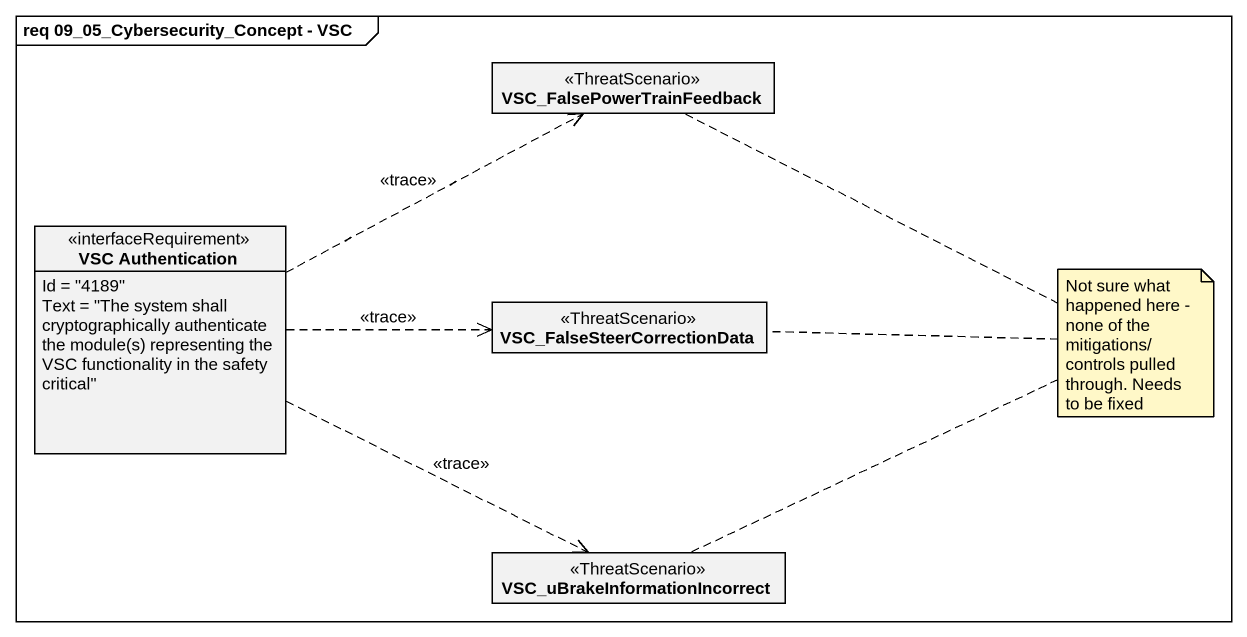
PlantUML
@startuml
mainframe req 09_05_Cybersecurity_Concept - VSC
hide circle
hide empty members
class VSC_FalsePowerTrainFeedback <<ThreatScenario>>
class "VSC Authentication" as VSC_Authentication <<interfaceRequirement>> {
  Id = "4189"
  {field} Text = "The system shall cryptographically authenticate the module(s) representing the VSC functionality in the safety critical"
}
class VSC_FalseSteerCorrectionData <<ThreatScenario>>
class "VSC_uBrakeInformationIncorrect" as VSC_uBrakeInformationIncorre <<ThreatScenario>>
VSC_Authentication .right.> VSC_FalsePowerTrainFeedback : <<trace>>
VSC_Authentication .right.> VSC_FalseSteerCorrectionData : <<trace>>
VSC_Authentication .right.> VSC_uBrakeInformationIncorre : <<trace>>
note as N1
  Not sure what happened here - none of the mitigations/controls pulled through. Needs to be fixed
end note
N1 .. VSC_FalsePowerTrainFeedback
N1 .. VSC_FalseSteerCorrectionData
N1 .. VSC_uBrakeInformationIncorre
@enduml
